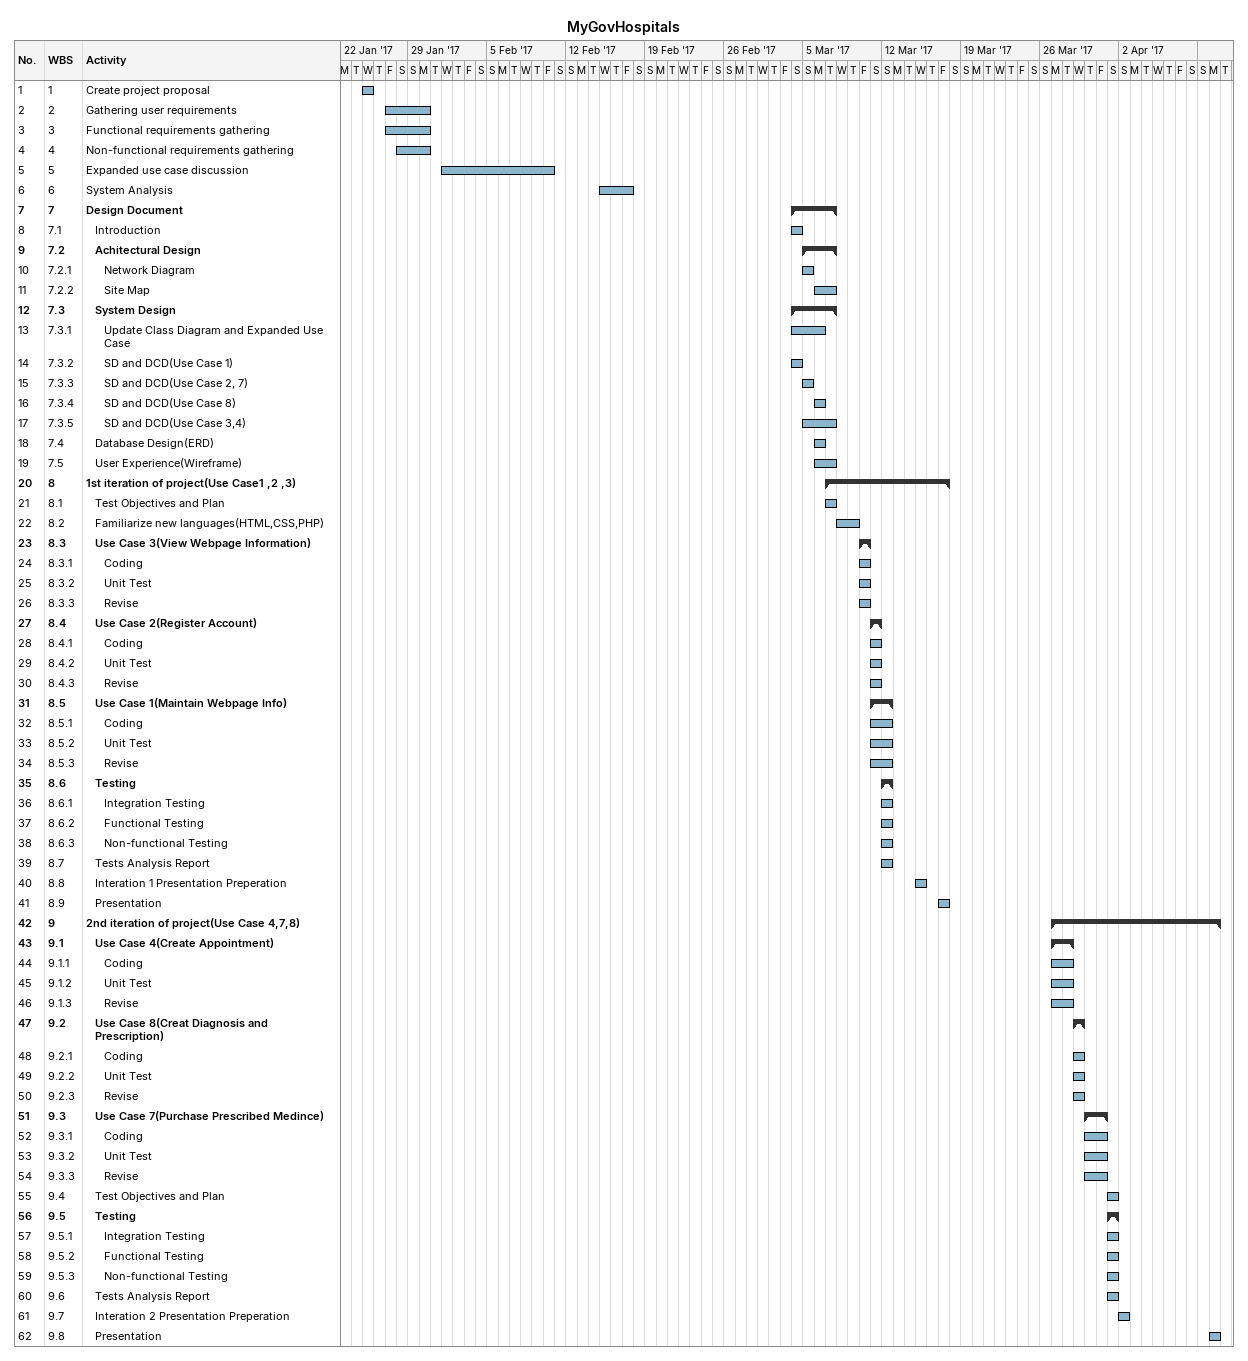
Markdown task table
MyGovHospitals

| ID | WBS | Task | Start | Finish |
|---|---|---|---|---|
| 1 | 1 | Create project proposal | 2017-01-25 | 2017-01-25 |
| 2 | 2 | Gathering user requirements | 2017-01-27 | 2017-01-30 |
| 3 | 3 | Functional requirements gathering | 2017-01-27 | 2017-01-30 |
| 4 | 4 | Non-functional requirements gathering | 2017-01-28 | 2017-01-30 |
| 5 | 5 | Expanded use case discussion | 2017-02-01 | 2017-02-10 |
| 6 | 6 | System Analysis | 2017-02-15 | 2017-02-17 |
| 7 | 7 | **Design Document** | 2017-03-04 | 2017-03-07 |
| 8 | 7.1 | Introduction | 2017-03-04 | 2017-03-04 |
| 9 | 7.2 | **Achitectural Design** | 2017-03-05 | 2017-03-07 |
| 10 | 7.2.1 | Network Diagram | 2017-03-05 | 2017-03-05 |
| 11 | 7.2.2 | Site Map | 2017-03-06 | 2017-03-07 |
| 12 | 7.3 | **System Design** | 2017-03-04 | 2017-03-07 |
| 13 | 7.3.1 | Update Class Diagram and Expanded Use Case | 2017-03-04 | 2017-03-06 |
| 14 | 7.3.2 | SD and DCD(Use Case 1) | 2017-03-04 | 2017-03-04 |
| 15 | 7.3.3 | SD and DCD(Use Case 2, 7) | 2017-03-05 | 2017-03-05 |
| 16 | 7.3.4 | SD and DCD(Use Case 8) | 2017-03-06 | 2017-03-06 |
| 17 | 7.3.5 | SD and DCD(Use Case 3,4) | 2017-03-05 | 2017-03-07 |
| 18 | 7.4 | Database Design(ERD) | 2017-03-06 | 2017-03-06 |
| 19 | 7.5 | User Experience(Wireframe) | 2017-03-06 | 2017-03-07 |
| 20 | 8 | **1st iteration of project(Use Case1 ,2 ,3)** | 2017-03-07 | 2017-03-17 |
| 21 | 8.1 | Test Objectives and Plan | 2017-03-07 | 2017-03-07 |
| 22 | 8.2 | Familiarize new languages(HTML,CSS,PHP) | 2017-03-08 | 2017-03-09 |
| 23 | 8.3 | **Use Case 3(View Webpage Information)** | 2017-03-10 | 2017-03-10 |
| 24 | 8.3.1 | Coding | 2017-03-10 | 2017-03-10 |
| 25 | 8.3.2 | Unit Test | 2017-03-10 | 2017-03-10 |
| 26 | 8.3.3 | Revise | 2017-03-10 | 2017-03-10 |
| 27 | 8.4 | **Use Case 2(Register Account)** | 2017-03-11 | 2017-03-11 |
| 28 | 8.4.1 | Coding | 2017-03-11 | 2017-03-11 |
| 29 | 8.4.2 | Unit Test | 2017-03-11 | 2017-03-11 |
| 30 | 8.4.3 | Revise | 2017-03-11 | 2017-03-11 |
| 31 | 8.5 | **Use Case 1(Maintain Webpage Info)** | 2017-03-11 | 2017-03-12 |
| 32 | 8.5.1 | Coding | 2017-03-11 | 2017-03-12 |
| 33 | 8.5.2 | Unit Test | 2017-03-11 | 2017-03-12 |
| 34 | 8.5.3 | Revise | 2017-03-11 | 2017-03-12 |
| 35 | 8.6 | **Testing** | 2017-03-12 | 2017-03-12 |
| 36 | 8.6.1 | Integration Testing | 2017-03-12 | 2017-03-12 |
| 37 | 8.6.2 | Functional Testing | 2017-03-12 | 2017-03-12 |
| 38 | 8.6.3 | Non-functional Testing | 2017-03-12 | 2017-03-12 |
| 39 | 8.7 | Tests Analysis Report | 2017-03-12 | 2017-03-12 |
| 40 | 8.8 | Interation 1 Presentation Preperation | 2017-03-15 | 2017-03-15 |
| 41 | 8.9 | Presentation | 2017-03-17 | 2017-03-17 |
| 42 | 9 | **2nd iteration of project(Use Case 4,7,8)** | 2017-03-27 | 2017-04-10 |
| 43 | 9.1 | **Use Case 4(Create Appointment)** | 2017-03-27 | 2017-03-28 |
| 44 | 9.1.1 | Coding | 2017-03-27 | 2017-03-28 |
| 45 | 9.1.2 | Unit Test | 2017-03-27 | 2017-03-28 |
| 46 | 9.1.3 | Revise | 2017-03-27 | 2017-03-28 |
| 47 | 9.2 | **Use Case 8(Creat Diagnosis and Prescription)** | 2017-03-29 | 2017-03-29 |
| 48 | 9.2.1 | Coding | 2017-03-29 | 2017-03-29 |
| 49 | 9.2.2 | Unit Test | 2017-03-29 | 2017-03-29 |
| 50 | 9.2.3 | Revise | 2017-03-29 | 2017-03-29 |
| 51 | 9.3 | **Use Case 7(Purchase Prescribed Medince)** | 2017-03-30 | 2017-03-31 |
| 52 | 9.3.1 | Coding | 2017-03-30 | 2017-03-31 |
| 53 | 9.3.2 | Unit Test | 2017-03-30 | 2017-03-31 |
| 54 | 9.3.3 | Revise | 2017-03-30 | 2017-03-31 |
| 55 | 9.4 | Test Objectives and Plan | 2017-04-01 | 2017-04-01 |
| 56 | 9.5 | **Testing** | 2017-04-01 | 2017-04-01 |
| 57 | 9.5.1 | Integration Testing | 2017-04-01 | 2017-04-01 |
| 58 | 9.5.2 | Functional Testing | 2017-04-01 | 2017-04-01 |
| 59 | 9.5.3 | Non-functional Testing | 2017-04-01 | 2017-04-01 |
| 60 | 9.6 | Tests Analysis Report | 2017-04-01 | 2017-04-01 |
| 61 | 9.7 | Interation 2 Presentation Preperation | 2017-04-02 | 2017-04-02 |
| 62 | 9.8 | Presentation | 2017-04-10 | 2017-04-10 |
